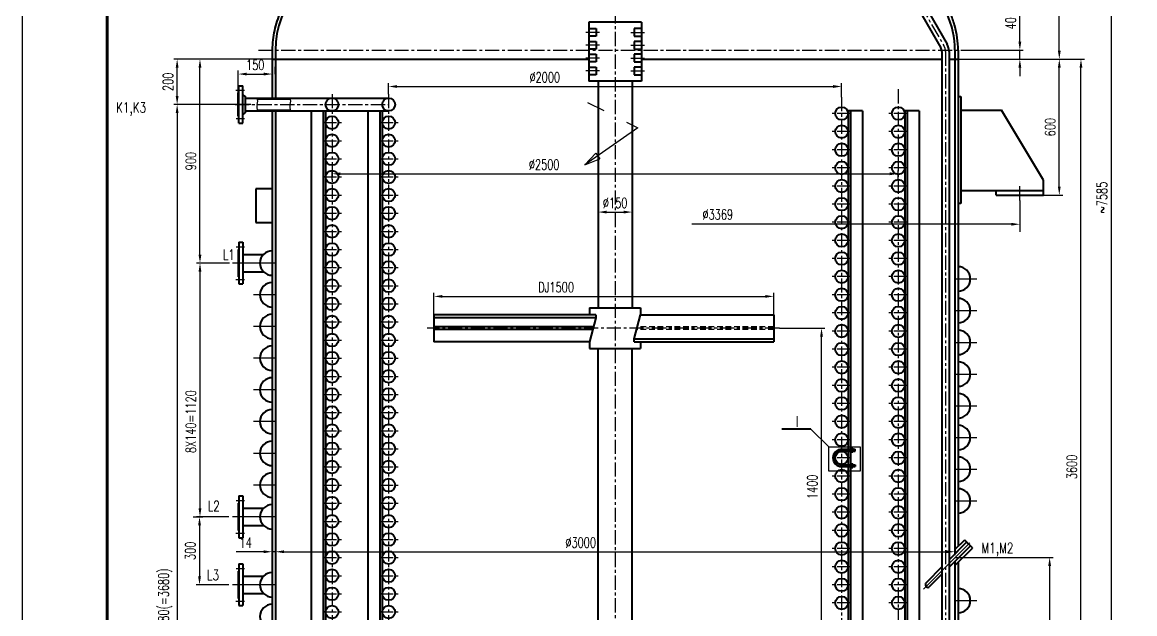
# Model space of a CAD drawing. Extents: x -25301 to -330, y -13680 to -1065.
# Drawn here: x -9240 to -4329, y -7020 to -4409 of the extents above; entities that cross this region are included whole.
import ezdxf
from ezdxf.enums import TextEntityAlignment as Align

# ---------------------------------------------------------------- set-up
doc = ezdxf.new("R2010")
doc.units = 0
doc.header["$LTSCALE"] = 50
doc.header["$MEASUREMENT"] = 0
doc.linetypes.add('CENTER', pattern=[2, 1.25, -0.25, 0.25, -0.25])
doc.linetypes.add('DASHED', pattern=[0.75, 0.5, -0.25])
doc.layers.get('0').update_dxf_attribs({"linetype": 'CONTINUOUS'})
doc.layers.get('DEFPOINTS').update_dxf_attribs({"linetype": 'CONTINUOUS'})
doc.layers.add('1', color=7, linetype='CONTINUOUS', lineweight=40)
doc.layers.add('2', color=1, linetype='CONTINUOUS', lineweight=40)
doc.layers.add('3', color=3, linetype='CENTER')
doc.styles.add('HZ', font='romans.shx', dxfattribs={"width": 0.7, "bigfont": 'hz1.shx'})
doc.styles.add('HZ1', font='romans.shx', dxfattribs={"width": 0.7, "bigfont": 'hz1.shx'})
doc.dimstyles.new('STANDARD$0', dxfattribs={"dimscale": 15, "dimtxt": 3, "dimasz": 2.5, "dimexe": 1, "dimexo": 0, "dimgap": 1.2, "dimtad": 1, "dimdec": 0, "dimzin": 0, "dimdsep": 46, "dimtxsty": 'HZ1', "dimcen": 0, "dimclrd": 7, "dimclre": 7, "dimclrt": 7, "dimadec": 0, "dimazin": 0, "dimtfac": 1.6, "dimtdec": 0, "dimtmove": 0, "dimatfit": 3, "dimfxl": 1, "dimtolj": 1, "dimtzin": 0, "dimarcsym": 0})

# ---------------------------------------------------------------- blocks, each defined once
blk = doc.blocks.new('*D60')
at = {"color": 7, "linetype": 'ByBlock', "lineweight": -2}
for p, q in [((-5108.7, -4571.8), (-4551.2, -4571.8)), ((-4566.2, -8134.3), (-4566.2, -4609.3)), ((-4963.9, -8171.8), (-4551.2, -8171.8))]:
    blk.add_line(p, q, dxfattribs=at)
at = {"color": 7, "linetype": 'ByBlock'}
for points in [[(-4572.4, -4609.3), (-4559.9, -4609.3), (-4566.2, -4571.8)], [(-4572.4, -8134.3), (-4559.9, -8134.3), (-4566.2, -8171.8)]]:
    blk.add_solid(points, dxfattribs=at)
at = {"layer": 'DEFPOINTS', "color": 0, "linetype": 'ByBlock'}
for p in [(-5108.7, -4571.8), (-4566.2, -4571.8), (-4963.9, -8171.8)]:
    blk.add_point(p, dxfattribs=at)
at = {"color": 7, "linetype": 'ByBlock', "insert": (-4606.7, -6371.8), "char_height": 45, "attachment_point": 5, "rotation": 90, "style": 'HZ1'}
blk.add_mtext('\\A1;3600', dxfattribs=at)
blk = doc.blocks.new('*D61')
at = {"color": 7, "linetype": 'ByBlock', "lineweight": -2}
for p, q in [((-8455.5, -4771.8), (-8571.4, -4771.8)), ((-8556.4, -4809.3), (-8556.4, -8414.3)), ((-7915.1, -8451.8), (-8571.4, -8451.8))]:
    blk.add_line(p, q, dxfattribs=at)
at = {"color": 7, "linetype": 'ByBlock'}
for points in [[(-8562.7, -4809.3), (-8550.2, -4809.3), (-8556.4, -4771.8)], [(-8562.7, -8414.3), (-8550.2, -8414.3), (-8556.4, -8451.8)]]:
    blk.add_solid(points, dxfattribs=at)
at = {"layer": 'DEFPOINTS', "color": 0, "linetype": 'ByBlock'}
for p in [(-8455.5, -4771.8), (-8556.4, -8451.8), (-7915.1, -8451.8)]:
    blk.add_point(p, dxfattribs=at)
at = {"color": 7, "linetype": 'ByBlock', "insert": (-8608.7, -6977.7), "char_height": 45, "attachment_point": 5, "rotation": 90, "style": 'HZ1'}
blk.add_mtext('\\A1;46X80(=3680)', dxfattribs=at)
blk = doc.blocks.new('*D67')
at = {"color": 7, "linetype": 'ByBlock', "lineweight": -2}
for p, q in [((-8122.7, -6621.4), (-8122.7, -6761)), ((-5122.7, -6621.4), (-5122.7, -6761)), ((-8085.2, -6746), (-5160.2, -6746))]:
    blk.add_line(p, q, dxfattribs=at)
at = {"color": 7, "linetype": 'ByBlock'}
for points in [[(-8085.2, -6739.7), (-8085.2, -6752.2), (-8122.7, -6746)], [(-5160.2, -6739.7), (-5160.2, -6752.2), (-5122.7, -6746)]]:
    blk.add_solid(points, dxfattribs=at)
at = {"layer": 'DEFPOINTS', "color": 0, "linetype": 'ByBlock'}
for p in [(-8122.7, -6621.4), (-5122.7, -6621.4), (-5122.7, -6746)]:
    blk.add_point(p, dxfattribs=at)
at = {"color": 7, "linetype": 'ByBlock', "insert": (-6774.8, -6705.5), "char_height": 45, "attachment_point": 5, "style": 'HZ1'}
blk.add_mtext('\\A1;%%c3000', dxfattribs=at)
blk = doc.blocks.new('*D68')
at = {"color": 7, "linetype": 'ByBlock', "lineweight": -2}
for p, q in [((-8136.7, -6647.7), (-8136.7, -6761)), ((-8122.7, -6647.7), (-8122.7, -6761)), ((-8174.2, -6746), (-8295.7, -6746)), ((-8122.7, -6746), (-8136.7, -6746)), ((-8085.2, -6746), (-8047.7, -6746))]:
    blk.add_line(p, q, dxfattribs=at)
at = {"color": 7, "linetype": 'ByBlock'}
for points in [[(-8174.2, -6739.7), (-8174.2, -6752.2), (-8136.7, -6746)], [(-8085.2, -6739.7), (-8085.2, -6752.2), (-8122.7, -6746)]]:
    blk.add_solid(points, dxfattribs=at)
at = {"layer": 'DEFPOINTS', "color": 0, "linetype": 'ByBlock'}
for p in [(-8136.7, -6647.7), (-8122.7, -6647.7), (-8136.7, -6746)]:
    blk.add_point(p, dxfattribs=at)
at = {"color": 7, "linetype": 'ByBlock', "insert": (-8253.7, -6705.5), "char_height": 45, "attachment_point": 5, "style": 'HZ1'}
blk.add_mtext('\\A1;14', dxfattribs=at)
blk = doc.blocks.new('*D71')
at = {"color": 7, "linetype": 'ByBlock', "lineweight": -2}
for p, q in [((-5897.5, -5759.4), (-5696.5, -5759.4)), ((-5711.5, -7121.9), (-5711.5, -5796.9)), ((-6510.2, -7159.4), (-5696.5, -7159.4))]:
    blk.add_line(p, q, dxfattribs=at)
at = {"color": 7, "linetype": 'ByBlock'}
for points in [[(-5717.8, -5796.9), (-5705.3, -5796.9), (-5711.5, -5759.4)], [(-5717.8, -7121.9), (-5705.3, -7121.9), (-5711.5, -7159.4)]]:
    blk.add_solid(points, dxfattribs=at)
at = {"layer": 'DEFPOINTS', "color": 0, "linetype": 'ByBlock'}
for p in [(-5897.5, -5759.4), (-5711.5, -5759.4), (-6510.2, -7159.4)]:
    blk.add_point(p, dxfattribs=at)
at = {"color": 7, "linetype": 'ByBlock', "insert": (-5752, -6459.4), "char_height": 45, "attachment_point": 5, "rotation": 90, "style": 'HZ1'}
blk.add_mtext('\\A1;1400', dxfattribs=at)
blk = doc.blocks.new('*D72')
at = {"color": 7, "linetype": 'ByBlock', "lineweight": -2}
for p, q in [((-7422.7, -5700), (-7422.7, -5603.9)), ((-7385.2, -5618.9), (-5960.2, -5618.9)), ((-5922.7, -5700), (-5922.7, -5603.9))]:
    blk.add_line(p, q, dxfattribs=at)
at = {"color": 7, "linetype": 'ByBlock'}
for points in [[(-7385.2, -5612.6), (-7385.2, -5625.1), (-7422.7, -5618.9)], [(-5960.2, -5612.6), (-5960.2, -5625.1), (-5922.7, -5618.9)]]:
    blk.add_solid(points, dxfattribs=at)
at = {"layer": 'DEFPOINTS', "color": 0, "linetype": 'ByBlock'}
for p in [(-5922.7, -5618.9), (-7422.7, -5700), (-5922.7, -5700)]:
    blk.add_point(p, dxfattribs=at)
at = {"color": 7, "linetype": 'ByBlock', "insert": (-6883.5, -5578.4), "char_height": 45, "attachment_point": 5, "style": 'HZ1'}
blk.add_mtext('\\A1;DJ1500', dxfattribs=at)
blk = doc.blocks.new('*D49')
at = {"color": 7, "linetype": 'ByBlock', "lineweight": -2}
for p, q in [((-7622.7, -4725.8), (-7622.7, -4677.5)), ((-7585.2, -4692.5), (-5660.2, -4692.5)), ((-5622.7, -4739.4), (-5622.7, -4677.5))]:
    blk.add_line(p, q, dxfattribs=at)
at = {"color": 7, "linetype": 'ByBlock'}
for points in [[(-7585.2, -4686.2), (-7585.2, -4698.7), (-7622.7, -4692.5)], [(-5660.2, -4686.2), (-5660.2, -4698.7), (-5622.7, -4692.5)]]:
    blk.add_solid(points, dxfattribs=at)
at = {"layer": 'DEFPOINTS', "color": 0, "linetype": 'ByBlock'}
for p in [(-5622.7, -4692.5), (-7622.7, -4725.8), (-5622.7, -4739.4)]:
    blk.add_point(p, dxfattribs=at)
at = {"color": 7, "linetype": 'ByBlock', "insert": (-6933.4, -4652), "char_height": 45, "attachment_point": 5, "style": 'HZ1'}
blk.add_mtext('\\A1;%%c2000', dxfattribs=at)
blk = doc.blocks.new('*D51')
at = {"color": 7, "linetype": 'ByBlock', "lineweight": -2}
for p, q in [((-8136.7, -4571.8), (-8571.4, -4571.8)), ((-8556.4, -4734.3), (-8556.4, -4609.3)), ((-8230.7, -4771.8), (-8571.4, -4771.8))]:
    blk.add_line(p, q, dxfattribs=at)
at = {"color": 7, "linetype": 'ByBlock'}
for points in [[(-8562.7, -4609.3), (-8550.2, -4609.3), (-8556.4, -4571.8)], [(-8562.7, -4734.3), (-8550.2, -4734.3), (-8556.4, -4771.8)]]:
    blk.add_solid(points, dxfattribs=at)
at = {"layer": 'DEFPOINTS', "color": 0, "linetype": 'ByBlock'}
for p in [(-8556.4, -4571.8), (-8136.7, -4571.8), (-8230.7, -4771.8)]:
    blk.add_point(p, dxfattribs=at)
at = {"color": 7, "linetype": 'ByBlock', "insert": (-8596.9, -4671.8), "char_height": 45, "attachment_point": 5, "rotation": 90, "style": 'HZ1'}
blk.add_mtext('\\A1;200', dxfattribs=at)
blk = doc.blocks.new('*D52')
at = {"color": 7, "linetype": 'ByBlock', "lineweight": -2}
for p, q in [((-6322.7, -3711.8), (-4646.9, -3711.8)), ((-4661.9, -4534.3), (-4661.9, -3749.3)), ((-4860.3, -4571.8), (-4646.9, -4571.8))]:
    blk.add_line(p, q, dxfattribs=at)
at = {"color": 7, "linetype": 'ByBlock'}
for points in [[(-4668.2, -3749.3), (-4655.7, -3749.3), (-4661.9, -3711.8)], [(-4668.2, -4534.3), (-4655.7, -4534.3), (-4661.9, -4571.8)]]:
    blk.add_solid(points, dxfattribs=at)
at = {"layer": 'DEFPOINTS', "color": 0, "linetype": 'ByBlock'}
for p in [(-6322.7, -3711.8), (-4661.9, -3711.8), (-4860.3, -4571.8)]:
    blk.add_point(p, dxfattribs=at)
at = {"color": 7, "linetype": 'ByBlock', "insert": (-4702.4, -4141.8), "char_height": 45, "attachment_point": 5, "rotation": 90, "style": 'HZ1'}
blk.add_mtext('\\A1;860', dxfattribs=at)
blk = doc.blocks.new('*D53')
at = {"color": 7, "linetype": 'ByBlock', "lineweight": -2}
for p, q in [((-4836, -4494.3), (-4836, -4369.8)), ((-5048.6, -4531.8), (-4821, -4531.8)), ((-4836, -4571.8), (-4836, -4531.8)), ((-5005.9, -4571.8), (-4821, -4571.8)), ((-4836, -4609.3), (-4836, -4646.8))]:
    blk.add_line(p, q, dxfattribs=at)
at = {"color": 7, "linetype": 'ByBlock'}
for points in [[(-4842.3, -4494.3), (-4829.8, -4494.3), (-4836, -4531.8)], [(-4842.3, -4609.3), (-4829.8, -4609.3), (-4836, -4571.8)]]:
    blk.add_solid(points, dxfattribs=at)
at = {"layer": 'DEFPOINTS', "color": 0, "linetype": 'ByBlock'}
for p in [(-5048.6, -4531.8), (-4836, -4531.8), (-5005.9, -4571.8)]:
    blk.add_point(p, dxfattribs=at)
at = {"color": 7, "linetype": 'ByBlock', "insert": (-4876.5, -4413.3), "char_height": 45, "attachment_point": 5, "rotation": 90, "style": 'HZ1'}
blk.add_mtext('\\A1;40', dxfattribs=at)
blk = doc.blocks.new('*D54')
at = {"color": 7, "linetype": 'ByBlock', "lineweight": -2}
for p, q in [((-6697.7, -5222.6), (-6697.7, -5261.8)), ((-6660.2, -5246.8), (-6585.2, -5246.8)), ((-6547.7, -5246.8), (-6547.7, -5231.8))]:
    blk.add_line(p, q, dxfattribs=at)
at = {"color": 7, "linetype": 'ByBlock'}
for points in [[(-6660.2, -5240.6), (-6660.2, -5253.1), (-6697.7, -5246.8)], [(-6585.2, -5240.6), (-6585.2, -5253.1), (-6547.7, -5246.8)]]:
    blk.add_solid(points, dxfattribs=at)
at = {"layer": 'DEFPOINTS', "color": 0, "linetype": 'ByBlock'}
for p in [(-6697.7, -5222.6), (-6547.7, -5246.8), (-6547.7, -5246.8)]:
    blk.add_point(p, dxfattribs=at)
at = {"color": 7, "linetype": 'ByBlock', "insert": (-6622.7, -5206.3), "char_height": 45, "attachment_point": 5, "style": 'HZ1'}
blk.add_mtext('\\A1;%%C150', dxfattribs=at)
blk = doc.blocks.new('*D75')
at = {"color": 7, "linetype": 'ByBlock', "lineweight": -2}
for p, q in [((-4766.6, -4571.8), (-4646.9, -4571.8)), ((-4661.9, -5134.3), (-4661.9, -4609.3)), ((-4731.2, -5171.8), (-4646.9, -5171.8))]:
    blk.add_line(p, q, dxfattribs=at)
at = {"color": 7, "linetype": 'ByBlock'}
for points in [[(-4668.2, -4609.3), (-4655.7, -4609.3), (-4661.9, -4571.8)], [(-4668.2, -5134.3), (-4655.7, -5134.3), (-4661.9, -5171.8)]]:
    blk.add_solid(points, dxfattribs=at)
at = {"layer": 'DEFPOINTS', "color": 0, "linetype": 'ByBlock'}
for p in [(-4766.6, -4571.8), (-4661.9, -4571.8), (-4731.2, -5171.8)]:
    blk.add_point(p, dxfattribs=at)
at = {"color": 7, "linetype": 'ByBlock', "insert": (-4702.4, -4871.8), "char_height": 45, "attachment_point": 5, "rotation": 90, "style": 'HZ1'}
blk.add_mtext('\\A1;600', dxfattribs=at)
blk = doc.blocks.new('*D76')
at = {"color": 7, "linetype": 'ByBlock', "lineweight": -2}
for p, q in [((-8286.7, -4771.8), (-8286.7, -4622.6)), ((-8249.2, -4637.6), (-8174.2, -4637.6)), ((-8136.7, -4694.3), (-8136.7, -4622.6))]:
    blk.add_line(p, q, dxfattribs=at)
at = {"color": 7, "linetype": 'ByBlock'}
for points in [[(-8249.2, -4631.3), (-8249.2, -4643.8), (-8286.7, -4637.6)], [(-8174.2, -4631.3), (-8174.2, -4643.8), (-8136.7, -4637.6)]]:
    blk.add_solid(points, dxfattribs=at)
at = {"layer": 'DEFPOINTS', "color": 0, "linetype": 'ByBlock'}
for p in [(-8136.7, -4637.6), (-8136.7, -4694.3), (-8286.7, -4771.8)]:
    blk.add_point(p, dxfattribs=at)
at = {"color": 7, "linetype": 'ByBlock', "insert": (-8211.7, -4597.1), "char_height": 45, "attachment_point": 5, "style": 'HZ1'}
blk.add_mtext('\\A1;150', dxfattribs=at)
blk = doc.blocks.new('*D77')
at = {"color": 7, "linetype": 'ByBlock', "lineweight": -2}
for p, q in [((-8348.1, -4571.8), (-8470.5, -4571.8)), ((-8455.5, -5434.3), (-8455.5, -4609.3)), ((-8324.5, -5471.8), (-8470.5, -5471.8))]:
    blk.add_line(p, q, dxfattribs=at)
at = {"color": 7, "linetype": 'ByBlock'}
for points in [[(-8461.8, -4609.3), (-8449.3, -4609.3), (-8455.5, -4571.8)], [(-8461.8, -5434.3), (-8449.3, -5434.3), (-8455.5, -5471.8)]]:
    blk.add_solid(points, dxfattribs=at)
at = {"layer": 'DEFPOINTS', "color": 0, "linetype": 'ByBlock'}
for p in [(-8455.5, -4571.8), (-8348.1, -4571.8), (-8324.5, -5471.8)]:
    blk.add_point(p, dxfattribs=at)
at = {"color": 7, "linetype": 'ByBlock', "insert": (-8496, -5021.8), "char_height": 45, "attachment_point": 5, "rotation": 90, "style": 'HZ1'}
blk.add_mtext('\\A1;900', dxfattribs=at)
blk = doc.blocks.new('*D78')
at = {"color": 7, "linetype": 'ByBlock', "lineweight": -2}
for p, q in [((-8348.1, -5471.8), (-8470.5, -5471.8)), ((-8455.5, -5509.3), (-8455.5, -6554.3)), ((-8328.5, -6591.8), (-8470.5, -6591.8))]:
    blk.add_line(p, q, dxfattribs=at)
at = {"color": 7, "linetype": 'ByBlock'}
for points in [[(-8461.8, -5509.3), (-8449.3, -5509.3), (-8455.5, -5471.8)], [(-8461.8, -6554.3), (-8449.3, -6554.3), (-8455.5, -6591.8)]]:
    blk.add_solid(points, dxfattribs=at)
at = {"layer": 'DEFPOINTS', "color": 0, "linetype": 'ByBlock'}
for p in [(-8348.1, -5471.8), (-8455.5, -6591.8), (-8328.5, -6591.8)]:
    blk.add_point(p, dxfattribs=at)
at = {"color": 7, "linetype": 'ByBlock', "insert": (-8496, -6171.8), "char_height": 45, "attachment_point": 5, "rotation": 90, "style": 'HZ1'}
blk.add_mtext('\\A1;8X140=1120', dxfattribs=at)
blk = doc.blocks.new('*D79')
at = {"color": 7, "linetype": 'ByBlock', "lineweight": -2}
for p, q in [((-7872.7, -5103.4), (-7872.7, -5062.7)), ((-7835.2, -5077.7), (-5410.2, -5077.7)), ((-5372.7, -5103.3), (-5372.7, -5062.7))]:
    blk.add_line(p, q, dxfattribs=at)
at = {"color": 7, "linetype": 'ByBlock'}
for points in [[(-7835.2, -5071.5), (-7835.2, -5084), (-7872.7, -5077.7)], [(-5410.2, -5071.5), (-5410.2, -5084), (-5372.7, -5077.7)]]:
    blk.add_solid(points, dxfattribs=at)
at = {"layer": 'DEFPOINTS', "color": 0, "linetype": 'ByBlock'}
for p in [(-7872.7, -5103.4), (-5372.7, -5077.7), (-5372.7, -5103.3)]:
    blk.add_point(p, dxfattribs=at)
at = {"color": 7, "linetype": 'ByBlock', "insert": (-6936, -5037.2), "char_height": 45, "attachment_point": 5, "style": 'HZ1'}
blk.add_mtext('\\A1;%%c2500', dxfattribs=at)
blk = doc.blocks.new('*D80')
at = {"color": 7, "linetype": 'ByBlock', "lineweight": -2}
for p, q in [((-8485.3, -6591.8), (-8442.5, -6591.8)), ((-8457.5, -6629.3), (-8457.5, -6854.3)), ((-8327.6, -6891.8), (-8472.5, -6891.8))]:
    blk.add_line(p, q, dxfattribs=at)
at = {"color": 7, "linetype": 'ByBlock'}
for points in [[(-8463.7, -6629.3), (-8451.2, -6629.3), (-8457.5, -6591.8)], [(-8463.7, -6854.3), (-8451.2, -6854.3), (-8457.5, -6891.8)]]:
    blk.add_solid(points, dxfattribs=at)
at = {"layer": 'DEFPOINTS', "color": 0, "linetype": 'ByBlock'}
for p in [(-8485.3, -6591.8), (-8457.5, -6891.8), (-8327.6, -6891.8)]:
    blk.add_point(p, dxfattribs=at)
at = {"color": 7, "linetype": 'ByBlock', "insert": (-8498, -6741.8), "char_height": 45, "attachment_point": 5, "rotation": 90, "style": 'HZ1'}
blk.add_mtext('\\A1;300', dxfattribs=at)
blk = doc.blocks.new('*D85')
at = {"color": 7, "lineweight": -2}
for p, q in [((-5122.7, -6771.8), (-4689.5, -6771.8)), ((-4704.5, -6809.3), (-4704.5, -8134.3)), ((-4963.9, -8171.8), (-4689.5, -8171.8))]:
    blk.add_line(p, q, dxfattribs=at)
at = {"color": 7}
for points in [[(-4710.8, -6809.3), (-4698.3, -6809.3), (-4704.5, -6771.8)], [(-4710.8, -8134.3), (-4698.3, -8134.3), (-4704.5, -8171.8)]]:
    blk.add_solid(points, dxfattribs=at)
at = {"layer": 'DEFPOINTS', "color": 0}
for p in [(-5122.7, -6771.8), (-4963.9, -8171.8), (-4704.5, -8171.8)]:
    blk.add_point(p, dxfattribs=at)
at = {"color": 7, "insert": (-4745, -7471.8), "char_height": 45, "attachment_point": 5, "rotation": 90, "style": 'HZ1'}
blk.add_mtext('\\A1;1400', dxfattribs=at)
blk = doc.blocks.new('*D91')
at = {"color": 7, "lineweight": -2}
for p, q in [((-6622.7, -1390.4), (-4417.9, -1390.4)), ((-4432.9, -1427.9), (-4432.9, -8938.3)), ((-6622.7, -8975.8), (-4417.9, -8975.8))]:
    blk.add_line(p, q, dxfattribs=at)
at = {"color": 7}
for points in [[(-4439.1, -1427.9), (-4426.6, -1427.9), (-4432.9, -1390.4)], [(-4439.1, -8938.3), (-4426.6, -8938.3), (-4432.9, -8975.8)]]:
    blk.add_solid(points, dxfattribs=at)
at = {"layer": 'DEFPOINTS', "color": 0}
for p in [(-6622.7, -1390.4), (-6622.7, -8975.8), (-4432.9, -8975.8)]:
    blk.add_point(p, dxfattribs=at)
at = {"color": 7, "insert": (-4473.4, -5183.1), "char_height": 45, "attachment_point": 5, "rotation": 90, "style": 'HZ1'}
blk.add_mtext('\\A1;~7585', dxfattribs=at)

msp = doc.modelspace()

# ---------------------------------------------------------------- linework, layer by layer
for p, q in [((-9240.2, -1064.7), (-9240.2, -13679.7)), ((-5261.6, -6910.7), (-5057.5, -6706.6)), ((-5122.7, -6754.1), (-5071.2, -6702.6)), ((-5122.7, -6789.5), (-5053.5, -6720.3))]:
    msp.add_line(p, q)
at = {"color": 7, "linetype": 'ByBlock'}
for p, q in [((-6744.7, -4762.4), (-6672.7, -4799)), ((-6572.7, -4849.9), (-6522.6, -4875.4)), ((-6522.6, -4875.4), (-6756.8, -5038.8)), ((-6756.8, -5038.8), (-6708.4, -4986.3)), ((-6708.4, -4986.3), (-6690.9, -5011.4)), ((-6756.8, -5038.8), (-6690.9, -5011.4)), ((-4836.2, -5195.1), (-4836.2, -5334.6)), ((-4873.7, -5300.5), (-6283.5, -5299.5)), ((-5678.9, -6282.4), (-5759.5, -6204.4))]:
    msp.add_line(p, q, dxfattribs=at)
at = {"linetype": 'DASHED'}
for p, q in [((-5922.7, -5765.4), (-6527.4, -5765.4)), ((-5922.7, -5753.4), (-6524.2, -5753.4))]:
    msp.add_line(p, q, dxfattribs=at)
at = {"color": 1}
for p, q in [((-5079.3, -6694.5), (-5080.7, -6694.5)), ((-5070.9, -6703.7), (-5071.2, -6702.6)), ((-5054.6, -6720), (-5053.5, -6720.3)), ((-5045.4, -6728.4), (-5045.4, -6729.8))]:
    msp.add_line(p, q, dxfattribs=at)
at = {"const_width": 13.5}
msp.add_lwpolyline([(-480.2, -13529.7), (-480.2, -1214.7), (-8865.2, -1214.7), (-8865.2, -13529.7)], dxfattribs=at)
at = {"color": 7, "linetype": 'ByBlock'}
msp.add_lwpolyline([(-5541, -6390.2), (-5678.9, -6390.2), (-5678.9, -6282.4), (-5541, -6282.4)], close=True, dxfattribs=at)
for centre, radius, start, end in [((-8233.1, -4759.2), 32.5, 337.1618, 29.2438), ((-8087.3, -4759.2), 32.5, 337.1618, 29.2438), ((-8174, -4782.6), 31.1, 159.7091, 214.8121), ((-8028.2, -4782.6), 31.1, 159.7091, 214.8121)]:
    msp.add_arc(centre, radius, start, end, dxfattribs=at)
msp.add_solid([(-4873.7, -5294.2), (-4873.7, -5306.7), (-4836.2, -5300.5)], dxfattribs=at)
at = {"layer": '1', "color": 1}
for p, q in [((-6739.4, -4409), (-6739.4, -4669)), ((-6506.1, -4409), (-6739.4, -4409)), ((-6506.1, -4409), (-6506.1, -4669)), ((-6739.4, -4437.2), (-6706.2, -4437.2)), ((-6706.2, -4437.2), (-6706.2, -4470.8)), ((-6506.1, -4437.2), (-6539.2, -4437.2)), ((-6539.2, -4437.2), (-6539.2, -4470.8)), ((-6706.2, -4470.8), (-6739.4, -4470.8)), ((-6739.4, -4493.8), (-6706.2, -4493.8)), ((-6706.2, -4493.8), (-6706.2, -4527.4)), ((-6539.2, -4470.8), (-6506.1, -4470.8)), ((-6506.1, -4493.8), (-6539.2, -4493.8)), ((-6539.2, -4493.8), (-6539.2, -4527.4)), ((-8136.7, -4531.8), (-8136.7, -4743.3)), ((-8122.7, -4531.8), (-8122.7, -4743.3)), ((-6706.2, -4527.4), (-6739.4, -4527.4)), ((-6739.4, -4550.3), (-6706.2, -4550.3)), ((-6706.2, -4550.3), (-6706.2, -4583.9)), ((-6539.2, -4527.4), (-6506.1, -4527.4)), ((-6506.1, -4550.3), (-6539.2, -4550.3)), ((-6539.2, -4550.3), (-6539.2, -4583.9)), ((-5180.3, -4538.5), (-5180.3, -8277.9)), ((-5148.3, -4538.5), (-5148.3, -8277.9)), ((-5122.7, -4531.8), (-5122.7, -6755.6)), ((-5108.7, -4531.8), (-5108.7, -6722.5)), ((-8136.7, -4571.8), (-6739.4, -4571.8)), ((-6706.2, -4583.9), (-6739.4, -4583.9)), ((-6739.4, -4606.9), (-6706.2, -4606.9)), ((-6706.2, -4606.9), (-6706.2, -4640.5)), ((-6539.2, -4583.9), (-6506.1, -4583.9)), ((-6506.1, -4606.9), (-6539.2, -4606.9)), ((-6539.2, -4606.9), (-6539.2, -4640.5)), ((-6506.1, -4571.8), (-5180.3, -4571.8)), ((-5148.3, -4571.8), (-5108.7, -4571.8)), ((-6706.2, -4640.5), (-6739.4, -4640.5)), ((-6539.2, -4640.5), (-6506.1, -4640.5)), ((-6506.1, -4669), (-6739.4, -4669)), ((-6697.7, -4669), (-6697.7, -5669.4)), ((-6547.7, -4669), (-6547.7, -5669.4)), ((-5108.7, -4736.8), (-5096.7, -4736.8)), ((-5096.7, -4736.8), (-5096.7, -5209.3)), ((-8136.7, -4800.3), (-8136.7, -6703.3)), ((-8122.7, -4800.3), (-8122.7, -6703.3)), ((-7964.2, -4800.3), (-7964.2, -6423.3)), ((-7911.2, -4800.3), (-7911.2, -6423.3)), ((-7901.2, -4800.3), (-7901.2, -6423.3)), ((-7714.2, -4800.3), (-7714.2, -8726.3)), ((-7661.2, -4800.3), (-7661.2, -8753)), ((-7651.2, -4800.3), (-7651.2, -8757.8)), ((-5594.2, -4800.3), (-5594.2, -8757.8)), ((-5531.2, -4800.3), (-5594.2, -4800.3)), ((-5584.2, -4800.3), (-5584.2, -8753)), ((-5531.2, -4800.3), (-5531.2, -8726.3)), ((-5344.2, -4800.3), (-5344.2, -8604.1)), ((-5281.2, -4800.3), (-5344.2, -4800.3)), ((-5334.2, -4800.3), (-5334.2, -8595.8)), ((-5281.2, -4800.3), (-5281.2, -8547.4)), ((-5096.7, -4796.8), (-4917.6, -4796.8)), ((-4731.2, -5105.8), (-4917.6, -4796.8)), ((-4731.2, -5150.8), (-4731.2, -5105.8)), ((-8136.7, -5144.2), (-8209.5, -5144.2)), ((-8209.5, -5144.2), (-8209.5, -5293.2)), ((-5096.7, -5150.8), (-4731.2, -5150.8)), ((-4941.2, -5171.8), (-4941.2, -5150.8)), ((-4731.2, -5171.8), (-4731.2, -5150.8)), ((-4941.2, -5171.8), (-4731.2, -5171.8)), ((-5096.7, -5209.3), (-5108.7, -5209.3)), ((-8209.5, -5293.2), (-8136.7, -5293.2)), ((-6697.7, -7069.4), (-6697.7, -5849.4)), ((-6547.7, -7069.4), (-6547.7, -5849.4)), ((-7964.2, -6423.3), (-7964.2, -8547.4)), ((-7911.2, -6423.3), (-7911.2, -8595.8)), ((-7901.2, -6423.3), (-7901.2, -8604.1)), ((-8136.7, -6703.3), (-8136.7, -8211.8)), ((-8122.7, -6703.3), (-8122.7, -8211.8)), ((-5070.9, -6703.7), (-5148.3, -6781.1)), ((-5054.6, -6720), (-5148.3, -6813.6)), ((-5122.7, -6736.5), (-5080.7, -6694.5)), ((-5045.4, -6728.4), (-5079.3, -6694.5)), ((-5070.9, -6703.7), (-5054.6, -6720)), ((-5122.7, -6807.2), (-5045.4, -6729.8)), ((-5180.3, -6813.1), (-5250, -6882.9)), ((-5122.7, -6788.1), (-5122.7, -8211.8)), ((-5108.7, -6793.2), (-5108.7, -7658.9)), ((-5180.3, -6845.6), (-5237.4, -6902.8))]:
    msp.add_line(p, q, dxfattribs=at)
for centre, start, end in [((-8136.7, -5471.8), 90, 270), ((-5108.7, -5541.8), 270, 90), ((-8136.7, -5611.8), 90, 270), ((-5108.7, -5681.8), 270, 90), ((-8136.7, -5751.8), 90, 270), ((-5108.7, -5821.8), 270, 90), ((-8136.7, -5891.8), 90, 270), ((-5108.7, -5961.8), 270, 90), ((-8136.7, -6031.8), 90, 270), ((-5108.7, -6101.8), 270, 90), ((-8136.7, -6171.8), 90, 270), ((-5108.7, -6241.8), 270, 90), ((-8136.7, -6311.8), 90, 270), ((-5108.7, -6381.8), 270, 90), ((-8136.7, -6451.8), 90, 270), ((-5108.7, -6521.8), 270, 90), ((-8136.7, -6591.8), 90, 270), ((-8136.7, -6891.8), 90, 270), ((-5108.7, -6961.8), 270, 90), ((-8136.7, -7031.8), 90, 270)]:
    msp.add_arc(centre, 54, start, end, dxfattribs=at)
for start_param, end_param in [(4.785454, 6.283185), (3.141593, 3.582743)]:
    msp.add_ellipse((-6622.7, -4531.8), major_axis=(-1500, 0), ratio=0.5, start_param=start_param, end_param=end_param, dxfattribs=at)
for points, knots in [([(-7967.2, -4179.6), (-7989.5, -4201.3), (-8009.7, -4223.5), (-8047.9, -4271.6), (-8065.3, -4297.5), (-8094.7, -4350.2), (-8106.6, -4377), (-8124.7, -4431.2), (-8130.8, -4458.6), (-8135.8, -4501.4), (-8136.7, -4516.6), (-8136.7, -4531.8)], [5.8093455, 5.8093455, 5.8093455, 5.8093455, 5.9051253, 5.9051253, 6.0115797, 6.0115797, 6.1180341, 6.1180341, 6.2244885, 6.2244885, 6.2831853, 6.2831853, 6.2831853, 6.2831853]), ([(-5108.7, -4531.8), (-5108.7, -4513.8), (-5110, -4495.8), (-5115, -4459.8), (-5118.8, -4441.9), (-5128.7, -4406.3), (-5134.9, -4388.6), (-5153.7, -4344.2), (-5167.9, -4317.7), (-5201.8, -4265.8), (-5221.4, -4240.4), (-5250.9, -4207.5), (-5258.5, -4199.4), (-5266.3, -4191.4)], [3.1415927, 3.1415927, 3.1415927, 3.1415927, 3.2111351, 3.2111351, 3.2806776, 3.2806776, 3.3502201, 3.3502201, 3.4566745, 3.4566745, 3.5631289, 3.5631289, 3.5980887, 3.5980887, 3.5980887, 3.5980887])]:
    msp.add_open_spline(points, degree=3, knots=knots, dxfattribs=at)
at = {"layer": '2'}
for p, q in [((-5289.5, -4340.2), (-5184.8, -4521.5)), ((-5261.8, -4324.2), (-5157.1, -4505.5)), ((-8122.7, -4637.8), (-8122.7, -4605.8)), ((-8122.7, -4605.8), (-8122.7, -4637.8)), ((-8283.7, -4689.3), (-8266.7, -4689.3)), ((-8283.7, -4854.3), (-8283.7, -4689.3)), ((-8266.7, -4854.3), (-8266.7, -4689.3)), ((-8286.7, -4822.8), (-8286.7, -4720.8)), ((-8286.7, -4720.8), (-8283.7, -4720.8)), ((-8266.7, -4729.1), (-8255.8, -4734.7)), ((-8255.8, -4734.7), (-8255.8, -4809)), ((-8255.8, -4743.3), (-7622.7, -4743.3)), ((-8203.1, -4746.8), (-8057.3, -4746.8)), ((-8266.7, -4814.5), (-8255.8, -4809)), ((-8255.8, -4800.3), (-7622.7, -4800.3)), ((-8201.6, -4796.8), (-8055.8, -4796.8)), ((-8286.7, -4822.8), (-8283.7, -4822.8)), ((-8283.7, -4854.3), (-8266.7, -4854.3)), ((-8283.7, -5379.8), (-8283.7, -5563.8)), ((-8283.7, -5379.8), (-8266.7, -5379.8)), ((-8266.7, -5379.8), (-8266.7, -5563.8)), ((-8286.7, -5411.3), (-8286.7, -5532.3)), ((-8286.7, -5411.3), (-8283.7, -5411.3)), ((-8266.7, -5433.8), (-8175.1, -5433.8)), ((-8286.7, -5532.3), (-8283.7, -5532.3)), ((-8266.7, -5509.8), (-8175.1, -5509.8)), ((-8283.7, -5563.8), (-8266.7, -5563.8)), ((-6735.2, -5669.4), (-6510.2, -5669.4)), ((-6735.2, -5669.4), (-6735.2, -5700)), ((-6510.2, -5669.4), (-6510.2, -5700)), ((-7422.7, -5700), (-7422.7, -5818.8)), ((-6707.5, -5700), (-7422.7, -5700)), ((-6707.5, -5712.8), (-7422.7, -5712.8)), ((-6707.5, -5712.8), (-6735.2, -5818.8)), ((-6707.5, -5700), (-6707.5, -5712.8)), ((-6538, -5806.1), (-6510.2, -5700)), ((-6510.2, -5700), (-5922.7, -5700)), ((-5922.7, -5700), (-5922.7, -5818.8)), ((-6718.1, -5753.4), (-7422.7, -5753.4)), ((-6721.3, -5765.4), (-7422.7, -5765.4)), ((-6735.2, -5818.8), (-7422.7, -5818.8)), ((-6735.2, -5818.8), (-6735.2, -5849.4)), ((-6538, -5806.1), (-5922.7, -5806.1)), ((-6538, -5818.8), (-6538, -5806.1)), ((-6538, -5818.8), (-5922.7, -5818.8)), ((-6510.2, -5818.8), (-6510.2, -5849.4)), ((-6735.2, -5849.4), (-6510.2, -5849.4)), ((-5759.5, -6204.4), (-5886.5, -6204.4)), ((-5622.7, -6293.3), (-5562.7, -6293.3)), ((-5622.7, -6301.3), (-5562.7, -6301.3)), ((-5584.2, -6289.3), (-5578.6, -6289.3)), ((-5584.2, -6305.3), (-5578.6, -6305.3)), ((-5578.6, -6305.3), (-5578.6, -6289.3)), ((-5578.6, -6289.3), (-5573, -6289.3)), ((-5578.6, -6305.3), (-5573, -6305.3)), ((-5573, -6305.3), (-5573, -6289.3)), ((-5562.7, -6301.3), (-5562.7, -6293.3)), ((-5622.7, -6362.3), (-5562.7, -6362.3)), ((-5622.7, -6370.3), (-5562.7, -6370.3)), ((-5584.2, -6358.3), (-5578.6, -6358.3)), ((-5584.2, -6374.3), (-5578.6, -6374.3)), ((-5578.6, -6358.3), (-5573, -6358.3)), ((-5578.6, -6374.3), (-5578.6, -6358.3)), ((-5578.6, -6374.3), (-5573, -6374.3)), ((-5573, -6374.3), (-5573, -6358.3)), ((-5562.7, -6362.3), (-5562.7, -6370.3)), ((-8286.7, -6531.3), (-8286.7, -6652.3)), ((-8286.7, -6531.3), (-8283.7, -6531.3)), ((-8283.7, -6499.8), (-8283.7, -6683.8)), ((-8283.7, -6499.8), (-8266.7, -6499.8)), ((-8266.7, -6499.8), (-8266.7, -6683.8)), ((-8266.7, -6553.8), (-8175.1, -6553.8)), ((-8266.7, -6629.8), (-8175.1, -6629.8)), ((-8286.7, -6652.3), (-8283.7, -6652.3)), ((-8283.7, -6683.8), (-8266.7, -6683.8)), ((-8283.7, -6799.8), (-8283.7, -6983.8)), ((-8283.7, -6799.8), (-8266.7, -6799.8)), ((-8266.7, -6799.8), (-8266.7, -6983.8)), ((-8286.7, -6831.3), (-8286.7, -6952.3)), ((-8286.7, -6831.3), (-8283.7, -6831.3)), ((-8266.7, -6853.8), (-8175.1, -6853.8)), ((-8286.7, -6952.3), (-8283.7, -6952.3)), ((-8266.7, -6929.8), (-8175.1, -6929.8)), ((-8283.7, -6983.8), (-8266.7, -6983.8))]:
    msp.add_line(p, q, dxfattribs=at)
for centre in [(-7872.7, -4771.8), (-7622.7, -4771.8), (-5622.7, -4811.8), (-5372.7, -4811.8), (-7872.7, -4851.8), (-7622.7, -4851.8), (-7872.7, -4931.8), (-7622.7, -4931.8), (-5622.7, -4891.8), (-5372.7, -4891.8), (-5622.7, -4971.8), (-5372.7, -4971.8), (-7872.7, -5011.8), (-7622.7, -5011.8), (-5622.7, -5051.8), (-5372.7, -5051.8), (-7872.7, -5091.8), (-7622.7, -5091.8), (-5622.7, -5131.8), (-5372.7, -5131.8), (-7872.7, -5171.8), (-7622.7, -5171.8), (-5622.7, -5211.8), (-5372.7, -5211.8), (-7872.7, -5251.8), (-7622.7, -5251.8), (-7872.7, -5331.8), (-7622.7, -5331.8), (-5622.7, -5291.8), (-5372.7, -5291.8), (-5622.7, -5371.8), (-5372.7, -5371.8), (-7872.7, -5411.8), (-7622.7, -5411.8), (-5622.7, -5451.8), (-5372.7, -5451.8), (-7872.7, -5491.8), (-7622.7, -5491.8), (-7872.7, -5571.8), (-7622.7, -5571.8), (-5622.7, -5531.8), (-5372.7, -5531.8), (-5622.7, -5611.8), (-5372.7, -5611.8), (-7872.7, -5651.8), (-7622.7, -5651.8), (-5622.7, -5691.8), (-5372.7, -5691.8), (-7872.7, -5731.8), (-7622.7, -5731.8), (-5622.7, -5771.8), (-5372.7, -5771.8), (-7872.7, -5811.8), (-7622.7, -5811.8), (-5622.7, -5851.8), (-5372.7, -5851.8), (-7872.7, -5891.8), (-7622.7, -5891.8), (-5622.7, -5931.8), (-5372.7, -5931.8), (-7872.7, -5971.8), (-7622.7, -5971.8), (-5622.7, -6011.8), (-5372.7, -6011.8), (-7872.7, -6051.8), (-7622.7, -6051.8), (-5622.7, -6091.8), (-5372.7, -6091.8), (-5372.7, -6091.8), (-7872.7, -6131.8), (-7622.7, -6131.8), (-7872.7, -6211.8), (-7622.7, -6211.8), (-5622.7, -6171.8), (-5372.7, -6171.8), (-5372.7, -6171.8), (-5622.7, -6251.8), (-5372.7, -6251.8), (-7872.7, -6291.8), (-7622.7, -6291.8), (-5622.7, -6331.8), (-5372.7, -6331.8), (-7872.7, -6371.8), (-7622.7, -6371.8), (-5622.7, -6411.8), (-5372.7, -6411.8), (-7872.7, -6451.8), (-7622.7, -6451.8), (-5622.7, -6491.8), (-5372.7, -6491.8), (-7872.7, -6531.8), (-7622.7, -6531.8), (-5622.7, -6571.8), (-5372.7, -6571.8), (-7872.7, -6611.8), (-7622.7, -6611.8), (-5622.7, -6651.8), (-5372.7, -6651.8), (-7872.7, -6691.8), (-7622.7, -6691.8), (-5622.7, -6731.8), (-5372.7, -6731.8), (-7872.7, -6771.8), (-7622.7, -6771.8), (-7872.7, -6851.8), (-7622.7, -6851.8), (-5622.7, -6811.8), (-5372.7, -6811.8), (-5622.7, -6891.8), (-5372.7, -6891.8), (-7872.7, -6931.8), (-7622.7, -6931.8), (-5622.7, -6971.8), (-5372.7, -6971.8), (-7872.7, -7011.8), (-7622.7, -7011.8)]:
    msp.add_circle(centre, 28.5, dxfattribs=at)
for centre, radius, start, end in [((-5214.3, -4538.5), 66, 0, 30), ((-5214.3, -4538.5), 34, 0, 30), ((-5622.7, -6331.8), 38.5, 90, 270), ((-5622.7, -6331.8), 30.5, 90, 270), ((-5240.3, -6890.7), 12.4, 141.1937, 283.5835)]:
    msp.add_arc(centre, radius, start, end, dxfattribs=at)
at = {"layer": '3'}
for p, q in [((-6622.7, -1351.4), (-6622.7, -9127)), ((-5275.7, -4332.2), (-5171, -4513.5)), ((-6691.7, -4454), (-6751.7, -4454)), ((-6553.8, -4454), (-6493.8, -4454)), ((-6691.7, -4510.6), (-6751.7, -4510.6)), ((-6553.8, -4510.6), (-6493.8, -4510.6)), ((-8196.9, -4531.8), (-5048.6, -4531.8)), ((-6691.7, -4567.1), (-6751.7, -4567.1)), ((-6553.8, -4567.1), (-6493.8, -4567.1)), ((-5164.3, -4538.5), (-5164.3, -8277.9)), ((-6691.7, -4623.7), (-6751.7, -4623.7)), ((-6553.8, -4623.7), (-6493.8, -4623.7)), ((-8297.2, -4709.3), (-8258.8, -4709.3)), ((-5372.7, -4704.4), (-5372.7, -8451.8)), ((-7872.7, -4725.8), (-7872.7, -8436.6)), ((-7622.7, -4725.8), (-7622.7, -8501.7)), ((-5622.7, -4739.4), (-5622.7, -8451.8)), ((-8300.9, -4771.8), (-7622.7, -4771.8)), ((-5580.4, -4811.8), (-5665.1, -4811.8)), ((-5330.4, -4811.8), (-5415.1, -4811.8)), ((-8296.4, -4834.3), (-8258.8, -4834.3)), ((-7915.1, -4851.8), (-7830.4, -4851.8)), ((-7665.1, -4851.8), (-7580.4, -4851.8)), ((-5580.4, -4891.8), (-5665.1, -4891.8)), ((-5330.4, -4891.8), (-5415.1, -4891.8)), ((-7915.1, -4931.8), (-7830.4, -4931.8)), ((-7665.1, -4931.8), (-7580.4, -4931.8)), ((-5580.4, -4971.8), (-5665.1, -4971.8)), ((-5330.4, -4971.8), (-5415.1, -4971.8)), ((-7915.1, -5011.8), (-7830.4, -5011.8)), ((-7665.1, -5011.8), (-7580.4, -5011.8)), ((-5580.4, -5051.8), (-5665.1, -5051.8)), ((-5330.4, -5051.8), (-5415.1, -5051.8)), ((-7915.1, -5091.8), (-7830.4, -5091.8)), ((-7665.1, -5091.8), (-7580.4, -5091.8)), ((-5580.4, -5131.8), (-5665.1, -5131.8)), ((-5330.4, -5131.8), (-5415.1, -5131.8)), ((-4836.2, -5195.1), (-4836.2, -5128)), ((-7915.1, -5171.8), (-7830.4, -5171.8)), ((-7665.1, -5171.8), (-7580.4, -5171.8)), ((-7915.1, -5251.8), (-7830.4, -5251.8)), ((-7665.1, -5251.8), (-7580.4, -5251.8)), ((-5580.4, -5211.8), (-5665.1, -5211.8)), ((-5330.4, -5211.8), (-5415.1, -5211.8)), ((-5580.4, -5291.8), (-5665.1, -5291.8)), ((-5330.4, -5291.8), (-5415.1, -5291.8)), ((-7915.1, -5331.8), (-7830.4, -5331.8)), ((-7665.1, -5331.8), (-7580.4, -5331.8)), ((-8296.3, -5399.8), (-8258.7, -5399.8)), ((-5580.4, -5371.8), (-5665.1, -5371.8)), ((-5330.4, -5371.8), (-5415.1, -5371.8)), ((-7915.1, -5411.8), (-7830.4, -5411.8)), ((-7665.1, -5411.8), (-7580.4, -5411.8)), ((-7915.1, -5491.8), (-7830.4, -5491.8)), ((-7665.1, -5491.8), (-7580.4, -5491.8)), ((-5580.4, -5451.8), (-5665.1, -5451.8)), ((-5330.4, -5451.8), (-5415.1, -5451.8)), ((-8297.1, -5543.8), (-8258.7, -5543.8)), ((-5580.4, -5531.8), (-5665.1, -5531.8)), ((-5330.4, -5531.8), (-5415.1, -5531.8)), ((-7915.1, -5571.8), (-7830.4, -5571.8)), ((-7665.1, -5571.8), (-7580.4, -5571.8)), ((-5580.4, -5611.8), (-5665.1, -5611.8)), ((-5330.4, -5611.8), (-5415.1, -5611.8)), ((-7915.1, -5651.8), (-7830.4, -5651.8)), ((-7665.1, -5651.8), (-7580.4, -5651.8)), ((-5580.4, -5691.8), (-5665.1, -5691.8)), ((-5330.4, -5691.8), (-5415.1, -5691.8)), ((-7915.1, -5731.8), (-7830.4, -5731.8)), ((-7665.1, -5731.8), (-7580.4, -5731.8)), ((-5897.5, -5759.4), (-7452.8, -5759.4)), ((-5580.4, -5771.8), (-5665.1, -5771.8)), ((-5330.4, -5771.8), (-5415.1, -5771.8)), ((-7915.1, -5811.8), (-7830.4, -5811.8)), ((-7665.1, -5811.8), (-7580.4, -5811.8)), ((-7915.1, -5891.8), (-7830.4, -5891.8)), ((-7665.1, -5891.8), (-7580.4, -5891.8)), ((-5580.4, -5851.8), (-5665.1, -5851.8)), ((-5330.4, -5851.8), (-5415.1, -5851.8)), ((-5580.4, -5931.8), (-5665.1, -5931.8)), ((-5330.4, -5931.8), (-5415.1, -5931.8)), ((-7915.1, -5971.8), (-7830.4, -5971.8)), ((-7665.1, -5971.8), (-7580.4, -5971.8)), ((-5580.4, -6011.8), (-5665.1, -6011.8)), ((-5330.4, -6011.8), (-5415.1, -6011.8)), ((-7915.1, -6051.8), (-7830.4, -6051.8)), ((-7665.1, -6051.8), (-7580.4, -6051.8)), ((-7915.1, -6131.8), (-7830.4, -6131.8)), ((-7665.1, -6131.8), (-7580.4, -6131.8)), ((-5580.4, -6091.8), (-5665.1, -6091.8)), ((-5330.4, -6091.8), (-5415.1, -6091.8)), ((-5330.4, -6091.8), (-5415.1, -6091.8)), ((-5580.4, -6171.8), (-5665.1, -6171.8)), ((-5330.4, -6171.8), (-5415.1, -6171.8)), ((-5330.4, -6171.8), (-5415.1, -6171.8)), ((-7915.1, -6211.8), (-7830.4, -6211.8)), ((-7665.1, -6211.8), (-7580.4, -6211.8)), ((-5580.4, -6251.8), (-5665.1, -6251.8)), ((-5330.4, -6251.8), (-5415.1, -6251.8)), ((-7915.1, -6291.8), (-7830.4, -6291.8)), ((-7665.1, -6291.8), (-7580.4, -6291.8)), ((-5580.4, -6331.8), (-5665.1, -6331.8)), ((-5622.7, -6297.3), (-5562.7, -6297.3)), ((-5330.4, -6331.8), (-5415.1, -6331.8)), ((-7915.1, -6371.8), (-7830.4, -6371.8)), ((-7665.1, -6371.8), (-7580.4, -6371.8)), ((-5622.7, -6366.3), (-5562.7, -6366.3)), ((-5580.4, -6411.8), (-5665.1, -6411.8)), ((-5330.4, -6411.8), (-5415.1, -6411.8)), ((-7915.1, -6451.8), (-7830.4, -6451.8)), ((-7665.1, -6451.8), (-7580.4, -6451.8)), ((-8296.3, -6519.8), (-8258.7, -6519.8)), ((-7915.1, -6531.8), (-7830.4, -6531.8)), ((-7665.1, -6531.8), (-7580.4, -6531.8)), ((-5580.4, -6491.8), (-5665.1, -6491.8)), ((-5330.4, -6491.8), (-5415.1, -6491.8)), ((-5580.4, -6571.8), (-5665.1, -6571.8)), ((-5330.4, -6571.8), (-5415.1, -6571.8)), ((-7915.1, -6611.8), (-7830.4, -6611.8)), ((-7665.1, -6611.8), (-7580.4, -6611.8)), ((-8297.1, -6663.8), (-8258.7, -6663.8)), ((-5580.4, -6651.8), (-5665.1, -6651.8)), ((-5330.4, -6651.8), (-5415.1, -6651.8)), ((-7915.1, -6691.8), (-7830.4, -6691.8)), ((-7665.1, -6691.8), (-7580.4, -6691.8)), ((-7915.1, -6771.8), (-7830.4, -6771.8)), ((-7665.1, -6771.8), (-7580.4, -6771.8)), ((-5580.4, -6731.8), (-5665.1, -6731.8)), ((-5330.4, -6731.8), (-5415.1, -6731.8)), ((-8296.3, -6819.8), (-8258.7, -6819.8)), ((-5580.4, -6811.8), (-5665.1, -6811.8)), ((-5330.4, -6811.8), (-5415.1, -6811.8)), ((-7915.1, -6851.8), (-7830.4, -6851.8)), ((-7665.1, -6851.8), (-7580.4, -6851.8)), ((-5580.4, -6891.8), (-5665.1, -6891.8)), ((-5330.4, -6891.8), (-5415.1, -6891.8)), ((-8297.1, -6963.8), (-8258.7, -6963.8)), ((-7915.1, -6931.8), (-7830.4, -6931.8)), ((-7665.1, -6931.8), (-7580.4, -6931.8)), ((-5580.4, -6971.8), (-5665.1, -6971.8)), ((-5330.4, -6971.8), (-5415.1, -6971.8)), ((-7915.1, -7011.8), (-7830.4, -7011.8)), ((-7665.1, -7011.8), (-7580.4, -7011.8))]:
    msp.add_line(p, q, dxfattribs=at)
at = {"layer": '3', "color": 0, "ltscale": 3}
for p, q in [((-8125.2, -5471.8), (-8324.5, -5471.8)), ((-5120.3, -5541.8), (-5026.6, -5541.8)), ((-8125.2, -5611.8), (-8218.9, -5611.8)), ((-5120.3, -5681.8), (-5026.6, -5681.8)), ((-8125.2, -5751.8), (-8218.9, -5751.8)), ((-5120.3, -5821.8), (-5026.6, -5821.8)), ((-8125.2, -5891.8), (-8218.9, -5891.8)), ((-5120.3, -5961.8), (-5026.6, -5961.8)), ((-8125.2, -6031.8), (-8218.9, -6031.8)), ((-5120.3, -6101.8), (-5026.6, -6101.8)), ((-8125.2, -6171.8), (-8218.9, -6171.8)), ((-5120.3, -6241.8), (-5026.6, -6241.8)), ((-8125.2, -6311.8), (-8218.9, -6311.8)), ((-5120.3, -6381.8), (-5026.6, -6381.8)), ((-8125.2, -6451.8), (-8218.9, -6451.8)), ((-5120.3, -6521.8), (-5026.6, -6521.8)), ((-8125.2, -6591.8), (-8324.5, -6591.8)), ((-8125.2, -6891.8), (-8323.6, -6891.8)), ((-5120.3, -6961.8), (-5026.6, -6961.8))]:
    msp.add_line(p, q, dxfattribs=at)
at = {"layer": '3'}
for centre, radius, start, end in [((-5214.3, -4538.5), 50, 0, 30), ((-5622.7, -6331.8), 34.5, 90, 270)]:
    msp.add_arc(centre, radius, start, end, dxfattribs=at)
at = {"layer": 'DEFPOINTS', "color": 0, "linetype": 'ByBlock'}
msp.add_point((-4836.2, -5195.1), dxfattribs=at)
msp.add_point((-4836.2, -5195.1), dxfattribs=at)

# ---------------------------------------------------------------- texts
at = {"color": 7, "linetype": 'ByBlock', "style": 'HZ', "width": 0.75}
for s, height, p in [('K1,K3', 45, (-8759.6, -4792)), ('L1', 45, (-8328.2, -5434.4)), ('I', 48, (-5819.6, -6171.1)), ('L2', 45, (-8394.5, -6544.1)), ('M1,M2', 45, (-4935, -6735.9)), ('L3', 45, (-8397.8, -6848.7))]:
    msp.add_text(s, height=height, dxfattribs=at).set_placement(p, align=Align.MIDDLE)
at = {"color": 7, "linetype": 'ByBlock', "insert": (-6169.7, -5257.4), "char_height": 45, "attachment_point": 5, "style": 'HZ1'}
msp.add_mtext('∅3369', dxfattribs=at)

# ---------------------------------------------------------------- dimensions: what is measured, and where the dimension line sits
dim = msp.add_linear_dim(base=(-4432.9, -8975.8), p1=(-6622.7, -1390.4), p2=(-6622.7, -8975.8), angle=90, text='~<>', dimstyle='STANDARD$0')
dim.commit()
dim.dimension.update_dxf_attribs({"geometry": '*D91', "text_midpoint": (-4473.4, -5183.1)})
at = {"color": 7, "linetype": 'ByBlock'}
for base, p1, p2, picture, middle in [((-4661.9, -3711.8), (-4860.3, -4571.8), (-6322.7, -3711.8), '*D52', (-4702.4, -4141.8)), ((-4836, -4531.8), (-5005.9, -4571.8), (-5048.6, -4531.8), '*D53', (-4876.5, -4413.3)), ((-8556.4, -4571.8), (-8230.7, -4771.8), (-8136.7, -4571.8), '*D51', (-8596.9, -4671.8)), ((-8455.5, -4571.8), (-8324.5, -5471.8), (-8348.1, -4571.8), '*D77', (-8496, -5021.8)), ((-4566.2, -4571.8), (-4963.9, -8171.8), (-5108.7, -4571.8), '*D60', (-4606.7, -6371.8)), ((-4661.9, -4571.8), (-4731.2, -5171.8), (-4766.6, -4571.8), '*D75', (-4702.4, -4871.8)), ((-5711.5, -5759.4), (-6510.2, -7159.4), (-5897.5, -5759.4), '*D71', (-5752, -6459.4)), ((-8457.5, -6891.8), (-8485.3, -6591.8), (-8327.6, -6891.8), '*D80', (-8498, -6741.8))]:
    dim = msp.add_linear_dim(base=base, p1=p1, p2=p2, angle=90, dimstyle='STANDARD$0', dxfattribs=at)
    dim.commit()
    dim.dimension.update_dxf_attribs({"geometry": picture, "text_midpoint": middle})
for base, p1, p2, picture, middle in [((-8136.7, -4637.6), (-8286.7, -4771.8), (-8136.7, -4694.3), '*D76', (-8211.7, -4597.1)), ((-8136.7, -6746), (-8122.7, -6647.7), (-8136.7, -6647.7), '*D68', (-8253.7, -6705.5))]:
    dim = msp.add_linear_dim(base=base, p1=p1, p2=p2, dimstyle='STANDARD$0', dxfattribs=at)
    dim.commit()
    dim.dimension.update_dxf_attribs({"geometry": picture, "text_midpoint": middle})
for base, p1, p2, text, picture, middle in [((-5622.7, -4692.5), (-7622.7, -4725.8), (-5622.7, -4739.4), '%%c<>', '*D49', (-6933.4, -4692.5)), ((-5372.7, -5077.7), (-7872.7, -5103.4), (-5372.7, -5103.3), '%%c<>', '*D79', (-6936, -5077.7)), ((-5922.7, -5618.9), (-7422.7, -5700), (-5922.7, -5700), 'DJ<>', '*D72', (-6883.5, -5618.9)), ((-5122.7, -6746), (-8122.7, -6621.4), (-5122.7, -6621.4), '%%c<>', '*D67', (-6774.8, -6746))]:
    dim = msp.add_linear_dim(base=base, p1=p1, p2=p2, text=text, dimstyle='STANDARD$0', dxfattribs=at)
    dim.commit()
    dim.dimension.update_dxf_attribs({"geometry": picture, "text_midpoint": middle, "dimtype": 160})
for base, p1, p2, text, picture, middle in [((-8556.4, -8451.8), (-8455.5, -4771.8), (-7915.1, -8451.8), '46X80(=<>)', '*D61', (-8556.4, -6977.7)), ((-8455.5, -6591.8), (-8348.1, -5471.8), (-8328.5, -6591.8), '8X140=<>', '*D78', (-8455.5, -6171.8))]:
    dim = msp.add_linear_dim(base=base, p1=p1, p2=p2, angle=90, text=text, dimstyle='STANDARD$0', dxfattribs=at)
    dim.commit()
    dim.dimension.update_dxf_attribs({"geometry": picture, "text_midpoint": middle, "dimtype": 160})
dim = msp.add_linear_dim(base=(-6547.7, -5246.8), p1=(-6697.7, -5222.6), p2=(-6547.7, -5246.8), text='%%C<>', dimstyle='STANDARD$0', dxfattribs=at)
dim.commit()
dim.dimension.update_dxf_attribs({"geometry": '*D54', "text_midpoint": (-6622.7, -5206.3)})
dim = msp.add_linear_dim(base=(-4704.5, -8171.8), p1=(-5122.7, -6771.8), p2=(-4963.9, -8171.8), angle=90, dimstyle='STANDARD$0')
dim.commit()
dim.dimension.update_dxf_attribs({"geometry": '*D85', "text_midpoint": (-4745, -7471.8)})

doc.saveas('drawing.dxf')
